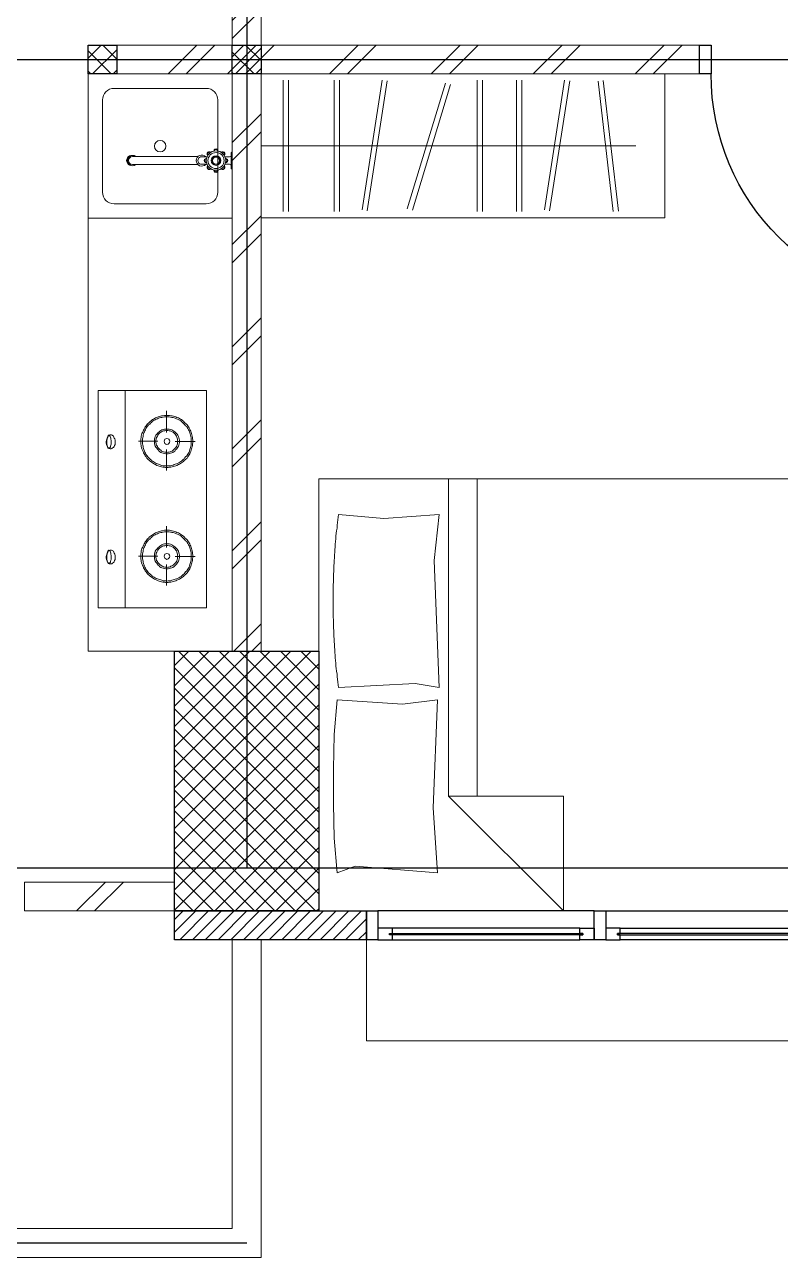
# Model space of a CAD drawing. Header units: millimetres. Extents: x -324 to 75, y -297 to 70.
# Drawn here: x -79.676 to -77.056, y 39.425 to 43.696 of the extents above; entities that cross this region are included whole.
import ezdxf

# ---------------------------------------------------------------- set-up
doc = ezdxf.new("R2010")
doc.units = ezdxf.units.MM
doc.layers.get('defpoints').update_dxf_attribs({"color": 1})
for name, color, linetype, lineweight in [('ars', 11, 'Continuous', 0), ('KOL', 1, 'Continuous', 30), ('KOLOM', 4, 'Continuous', 9), ('lan', 7, 'Continuous', 15), ('SANITAIR', 15, 'Continuous', 9), ('tem', 5, 'Continuous', 20)]:
    doc.layers.add(name, color=color, linetype=linetype, lineweight=lineweight)
doc.layers.add('as', color=1, linetype='Continuous', plot=False)
doc.layers.add('Kusen', color=30, linetype='Continuous')

# ---------------------------------------------------------------- blocks, each defined once
blk = doc.blocks.new('T. J1')
at = {"layer": 'Kusen'}
for p, q in [((-0.7188, 0.1), (-0.0688, 0.1)), ((0.7212, 0.1), (0.0712, 0.1)), ((-0.0688, 0.06), (-0.7188, 0.06)), ((0.0712, 0.06), (0.7212, 0.06)), ((-0.0188, 0), (-0.7688, 0)), ((0.0212, 0), (0.7712, 0))]:
    blk.add_line(p, q, dxfattribs=at)
for points in [[(-0.8088, 0), (-0.7688, 0), (-0.7688, 0.1), (-0.8088, 0.1)], [(-0.0188, 0), (0.0212, 0), (0.0212, 0.1), (-0.0188, 0.1)], [(0.8112, 0), (0.7712, 0), (0.7712, 0.1), (0.8112, 0.1)]]:
    blk.add_lwpolyline(points, close=True, dxfattribs=at)
for points in [[(-0.7188, 0.0775), (-0.7188, 0.06), (-0.7688, 0.06), (-0.7688, 0.1), (-0.7188, 0.1), (-0.7188, 0.0825), (-0.7288, 0.0825), (-0.7288, 0.0775), (-0.7188, 0.0775)], [(-0.0688, 0.0775), (-0.0688, 0.06), (-0.0188, 0.06), (-0.0188, 0.1), (-0.0688, 0.1), (-0.0688, 0.0825), (-0.0588, 0.0825), (-0.0588, 0.0775), (-0.0688, 0.0775)], [(0.0712, 0.0775), (0.0712, 0.06), (0.0212, 0.06), (0.0212, 0.1), (0.0712, 0.1), (0.0712, 0.0825), (0.0612, 0.0825), (0.0612, 0.0775), (0.0712, 0.0775)], [(0.7212, 0.0775), (0.7212, 0.06), (0.7712, 0.06), (0.7712, 0.1), (0.7212, 0.1), (0.7212, 0.0825), (0.7312, 0.0825), (0.7312, 0.0775), (0.7212, 0.0775)]]:
    blk.add_lwpolyline(points, dxfattribs=at)
at = {"layer": 'Kusen', "color": 141}
for points in [[(-0.7288, 0.0775), (-0.0588, 0.0775), (-0.0588, 0.0825), (-0.7288, 0.0825)], [(0.7312, 0.0775), (0.0612, 0.0775), (0.0612, 0.0825), (0.7312, 0.0825)]]:
    blk.add_lwpolyline(points, close=True, dxfattribs=at)
blk = doc.blocks.new('P.80')
at = {"layer": 'Kusen'}
for points in [[(-69.8094, -74.8368), (-69.7694, -74.8368), (-69.7694, -74.0368), (-69.8094, -74.0368)], [(-70.6094, -74.9368), (-70.5694, -74.9368), (-70.5694, -74.8368), (-70.6094, -74.8368)], [(-69.7694, -74.9368), (-69.7294, -74.9368), (-69.7294, -74.8368), (-69.7694, -74.8368)]]:
    blk.add_lwpolyline(points, close=True, dxfattribs=at)
blk.add_arc((-69.7694, -74.8368), 0.8, 90, 180, dxfattribs=at)
blk = doc.blocks.new('BED1')
at = {"color": 0, "linetype": 'Continuous'}
for points in [[(1.9976, 0), (1.9976, 1.4976), (0, 1.4976), (0, 0), (1.9976, 0)], [(1.5484, 1.0993), (1.1489, 1.0993), (1.1489, 1.4976), (1.5484, 1.0993)], [(1.9346, 1.3656), (1.9443, 1.2458), (1.9467, 1.1259), (1.9467, 1.0061), (1.9443, 0.8862), (1.9346, 0.7663), (1.707, 0.7809), (1.586, 0.7663), (1.6017, 1.1404), (1.586, 1.3656), (1.8717, 1.3426), (1.9346, 1.3656)], [(1.4492, 1.0993), (1.4492, 0)], [(1.5484, 1.0993), (1.5484, 0)], [(1.9298, 0.1235), (1.7724, 0.138), (1.5799, 0.1235), (1.5981, 0.2833), (1.5799, 0.7228), (1.6634, 0.7094), (1.9298, 0.7228)], [(1.9298, 0.1235), (1.931, 0.1332), (1.9322, 0.1429), (1.9334, 0.1513), (1.9346, 0.161), (1.9346, 0.1707), (1.9358, 0.1804), (1.937, 0.1889), (1.9383, 0.1985), (1.9383, 0.2082), (1.9395, 0.2179), (1.9407, 0.2264), (1.9407, 0.2361), (1.9419, 0.2458), (1.9419, 0.2542), (1.9431, 0.2639), (1.9431, 0.2736), (1.9443, 0.2833), (1.9443, 0.2918), (1.9455, 0.3015), (1.9455, 0.3111), (1.9455, 0.3208), (1.9467, 0.3293), (1.9467, 0.339), (1.9467, 0.3487), (1.9467, 0.3584), (1.9479, 0.3668), (1.9479, 0.3765), (1.9479, 0.3862), (1.9479, 0.3959), (1.9479, 0.4044), (1.9479, 0.414), (1.9479, 0.4237), (1.9479, 0.4334), (1.9479, 0.4419), (1.9479, 0.4516), (1.9479, 0.4613), (1.9479, 0.4709), (1.9479, 0.4794), (1.9467, 0.4891), (1.9467, 0.4988), (1.9467, 0.5085), (1.9467, 0.5169), (1.9455, 0.5266), (1.9455, 0.5363), (1.9455, 0.546), (1.9443, 0.5545), (1.9443, 0.5642), (1.9431, 0.5738), (1.9431, 0.5835), (1.9419, 0.592), (1.9419, 0.6017), (1.9407, 0.6114), (1.9407, 0.6199), (1.9395, 0.6295), (1.9383, 0.6392), (1.9383, 0.6489), (1.937, 0.6574), (1.9358, 0.6671), (1.9346, 0.6768), (1.9346, 0.6864), (1.9334, 0.6949), (1.9322, 0.7046), (1.931, 0.7143), (1.9298, 0.7228)]]:
    blk.add_lwpolyline(points, dxfattribs=at)
blk = doc.blocks.new('LEMARI1')
for points in [[(0.6998, 0.4988), (-0.6998, 0.4988)], [(-0.6998, 0), (0.6998, 0), (0.6998, 0.4988), (-0.6998, 0.4988), (-0.6998, 0)], [(-0.5387, 0.4758), (-0.4855, 0.023)], [(-0.4685, 0.0254), (-0.5206, 0.477)], [(-0.3002, 0.4746), (-0.3705, 0.0242)], [(-0.3523, 0.0218), (-0.2821, 0.4709)], [(-0.2034, 0.477), (-0.2034, 0.0218)], [(-0.1852, 0.0218), (-0.1852, 0.477)], [(-0.0678, 0.477), (-0.0678, 0.0218)], [(-0.0496, 0.0218), (-0.0496, 0.477)], [(0.1755, 0.4722), (0.0436, 0.0363)], [(0.3317, 0.4746), (0.2627, 0.0242)], [(0.2797, 0.0218), (0.3499, 0.4709)], [(0.4286, 0.477), (0.4286, 0.0218)], [(0.4467, 0.0218), (0.4467, 0.477)], [(0.6053, 0.477), (0.6053, 0.0218)], [(0.6235, 0.0218), (0.6235, 0.477)], [(0.0605, 0.0315), (0.1937, 0.4673)], [(0.6998, 0.2494), (-0.5993, 0.2494)]]:
    blk.add_lwpolyline(points)
blk = doc.blocks.new('K 10.10')
at = {"layer": 'ars'}
h = blk.add_hatch(dxfattribs=at)
h.set_pattern_fill('_USER', color=256, scale=0.05, angle=45, double=1, pattern_type=0)
h.set_pattern_definition([(45, (0, 0), (-0.035355339, 0.035355339), []), (135, (0, 0), (-0.035355339, -0.035355339), [])])
h.paths.add_polyline_path([(1560.5383, 1380.4069), (1560.6383, 1380.4069), (1560.6383, 1380.5069), (1560.5383, 1380.5069)])
at = {"layer": 'KOL'}
blk.add_lwpolyline([(1560.5383, 1380.4069), (1560.6383, 1380.4069), (1560.6383, 1380.5069), (1560.5383, 1380.5069)], close=True, dxfattribs=at)
blk = doc.blocks.new('typikal-1a')
at = {"layer": 'as'}
blk.add_line((0, 2.8), (6.2, 2.8), dxfattribs=at)
at = {"layer": 'tem'}
for points in [[(0.05, 2.85), (-0.05, 2.85), (-0.05, 5.45), (0.05, 5.45)], [(1.57, 2.75), (0.05, 2.75), (0.05, 2.85), (1.57, 2.85)], [(0.05, 2.75), (-0.05, 2.75), (-0.05, 0.75), (0.05, 0.75)]]:
    blk.add_lwpolyline(points, close=True, dxfattribs=at)
at = {"layer": 'ars', "rotation": 180}
for name, p in [('LEMARI1', (0.7498, 2.75)), ('BED1', (2.2476, 1.3476))]:
    blk.add_blockref(name, p, dxfattribs=at)
at = {"layer": 'KOLOM', "extrusion": (0, 0, -1), "zscale": -1}
blk.add_blockref('K 10.10', (-1560.5883, -1377.6569), dxfattribs=at)
at = {"layer": 'Kusen', "xscale": -1, "rotation": 180}
for name, p in [('P.80', (72.1794, -72.0868)), ('T. J1', (1.2238, -0.15))]:
    blk.add_blockref(name, p, dxfattribs=at)
blk = doc.blocks.new("k2'")
at = {"layer": 'ars'}
h = blk.add_hatch(dxfattribs=at)
h.set_pattern_fill('_USER', color=256, scale=0.05, angle=45, double=1, pattern_type=0)
h.set_pattern_definition([(45, (0, -4.95), (-0.03535534, 0.03535534), []), (135, (0, -4.95), (-0.03535534, -0.03535534), [])])
h.paths.add_polyline_path([(-0.25, -0.45), (0.25, -0.45), (0.25, 0.45), (-0.25, 0.45)])
at = {"layer": 'KOL'}
blk.add_lwpolyline([(-0.25, -0.45), (0.25, -0.45), (0.25, 0.45), (-0.25, 0.45)], close=True, dxfattribs=at)
blk = doc.blocks.new('KRAN DPR ATAS')
for p, q in [((-0.0289, 0), (0.0289, 0)), ((-0.0289, 0), (-0.0289, -0.0021)), ((0.0289, 0), (0.0289, -0.0021)), ((-0.0275, -0.0035), (0.0275, -0.0035)), ((-0.0127, -0.0092), (-0.0127, -0.0252)), ((0.0127, -0.0092), (0.0127, -0.0252)), ((-0.014, -0.1188), (-0.014, -0.3457)), ((-0.0127, -0.0877), (-0.0127, -0.1101)), ((0.0127, -0.0877), (0.0127, -0.1101)), ((0.014, -0.1188), (0.014, -0.3457))]:
    blk.add_line(p, q)
for radius in [0.0338, 0.0279, 0.0166, 0.0138, 0.0123]:
    blk.add_circle((0, -0.0564), radius)
for centre, radius, start, end in [((-0.0239, -0.0326), 0.00706, 39.002, 230.998), ((-0.0222, -0.0342), 0.00706, 58.1189, 211.8811), ((-0.0275, -0.0021), 0.00141, 180, 270), ((-0.0183, -0.0092), 0.00564, 0, 90), ((-0.0009, -0.0214), 0.00884, 254.902, 254.902), ((0, -0.0227), 0.00706, 354.002, 185.998), ((0, -0.025), 0.00706, 13.1189, 166.8811), ((0.0183, -0.0092), 0.00564, 90, 180), ((0.0239, -0.0326), 0.00706, 309.002, 140.998), ((0.0222, -0.0342), 0.00706, 328.1189, 121.8811), ((0.0275, -0.0021), 0.00141, 270, 0), ((-0.0338, -0.0564), 0.00706, 84.002, 275.998), ((-0.0315, -0.0564), 0.00706, 103.1189, 256.8811), ((-0.0239, -0.0803), 0.00706, 129.002, 320.998), ((-0.0222, -0.0787), 0.00706, 148.1189, 301.8811), ((0.0239, -0.0803), 0.00706, 219.002, 50.998), ((0.0222, -0.0787), 0.00706, 238.1189, 31.8811), ((0.0338, -0.0564), 0.00706, 264.002, 95.998), ((0.0315, -0.0564), 0.00706, 283.1189, 76.8811), ((0, -0.1058), 0.0191, 134.711, 45.289), ((0, -0.1058), 0.0134, 198.6717, 270), ((0, -0.0902), 0.00706, 174.002, 5.998), ((0, -0.0879), 0.00706, 193.1189, 346.8811), ((0, -0.1058), 0.0134, 270, 341.3283), ((0, -0.3457), 0.0178, 141.8277, 38.1723), ((0, -0.3484), 0.0178, 175.6641, 4.3359), ((0, -0.3457), 0.014, 180, 0)]:
    blk.add_arc(centre, radius, start, end)
blk = doc.blocks.new('KOMPOR')
for points in [[(0, 0.3765), (0, -0.3765)], [(0.0944, 0.3765), (0, 0.3765)], [(0.3765, 0.3765), (0.0944, 0.3765)], [(0.0944, 0.3765), (0.0944, -0.3765)], [(0.3765, -0.3765), (0.3765, 0.3765)], [(0.2373, 0.3063), (0.2373, 0.2312)], [(0.2385, 0.2906), (0.2337, 0.2906), (0.23, 0.2906), (0.2252, 0.2893), (0.2203, 0.2893), (0.2167, 0.2881), (0.2119, 0.2869), (0.2082, 0.2857), (0.2034, 0.2833), (0.1998, 0.2821), (0.1961, 0.2797), (0.1925, 0.2772), (0.1889, 0.276), (0.1852, 0.2724), (0.1816, 0.27), (0.178, 0.2676), (0.1755, 0.2639), (0.1719, 0.2615), (0.1695, 0.2579), (0.1671, 0.2542), (0.1634, 0.2506), (0.1622, 0.247), (0.1598, 0.2433), (0.1574, 0.2397), (0.1562, 0.2361), (0.1538, 0.2312), (0.1525, 0.2276), (0.1513, 0.2228), (0.1501, 0.2191), (0.1501, 0.2143), (0.1489, 0.2094), (0.1489, 0.2058), (0.1489, 0.201), (0.1489, 0.1961), (0.1489, 0.1913), (0.1501, 0.1864), (0.1501, 0.1828), (0.1513, 0.178), (0.1525, 0.1743), (0.1538, 0.1695), (0.1562, 0.1659), (0.1574, 0.161), (0.1598, 0.1574), (0.1622, 0.1538), (0.1634, 0.1501), (0.1671, 0.1465), (0.1695, 0.1429), (0.1719, 0.1404), (0.1755, 0.1368), (0.178, 0.1344), (0.1816, 0.1308), (0.1852, 0.1283), (0.1889, 0.1259), (0.1925, 0.1235), (0.1961, 0.1211), (0.1998, 0.1199), (0.2034, 0.1174), (0.2082, 0.1162), (0.2119, 0.115), (0.2167, 0.1138), (0.2203, 0.1126), (0.2252, 0.1114), (0.23, 0.1114), (0.2337, 0.1102), (0.2385, 0.1102), (0.2433, 0.1102), (0.2482, 0.1114), (0.253, 0.1114), (0.2567, 0.1126), (0.2615, 0.1138), (0.2651, 0.115), (0.27, 0.1162), (0.2736, 0.1174), (0.2785, 0.1199), (0.2821, 0.1211), (0.2857, 0.1235), (0.2893, 0.1259), (0.293, 0.1283), (0.2966, 0.1308), (0.299, 0.1344), (0.3027, 0.1368), (0.3051, 0.1404), (0.3087, 0.1429), (0.3111, 0.1465), (0.3136, 0.1501), (0.316, 0.1538), (0.3184, 0.1574), (0.3196, 0.161), (0.322, 0.1659), (0.3232, 0.1695), (0.3245, 0.1743), (0.3257, 0.178), (0.3269, 0.1828), (0.3281, 0.1864), (0.3281, 0.1913), (0.3293, 0.1961), (0.3293, 0.201), (0.3293, 0.2058), (0.3281, 0.2094), (0.3281, 0.2143), (0.3269, 0.2191), (0.3257, 0.2228), (0.3245, 0.2276), (0.3232, 0.2312), (0.322, 0.2361), (0.3196, 0.2397), (0.3184, 0.2433), (0.316, 0.247), (0.3136, 0.2506), (0.3111, 0.2542), (0.3087, 0.2579), (0.3051, 0.2615), (0.3027, 0.2639), (0.299, 0.2676), (0.2966, 0.27), (0.293, 0.2724), (0.2893, 0.276), (0.2857, 0.2772), (0.2821, 0.2797), (0.2785, 0.2821), (0.2736, 0.2833), (0.27, 0.2857), (0.2651, 0.2869), (0.2615, 0.2881), (0.2567, 0.2893), (0.253, 0.2893), (0.2482, 0.2906), (0.2433, 0.2906), (0.2385, 0.2906)], [(0.2385, 0.2857), (0.2349, 0.2857), (0.23, 0.2857), (0.2264, 0.2845), (0.2215, 0.2833), (0.2179, 0.2833), (0.2131, 0.2821), (0.2094, 0.2809), (0.2058, 0.2785), (0.2022, 0.2772), (0.1985, 0.2748), (0.1949, 0.2736), (0.1913, 0.2712), (0.1877, 0.2688), (0.1852, 0.2663), (0.1816, 0.2639), (0.1792, 0.2603), (0.1755, 0.2579), (0.1731, 0.2542), (0.1707, 0.2518), (0.1683, 0.2482), (0.1659, 0.2446), (0.1646, 0.2409), (0.1622, 0.2373), (0.161, 0.2337), (0.1586, 0.23), (0.1574, 0.2264), (0.1562, 0.2215), (0.1562, 0.2179), (0.155, 0.2131), (0.1538, 0.2094), (0.1538, 0.2046), (0.1538, 0.201), (0.1538, 0.1961), (0.1538, 0.1925), (0.155, 0.1877), (0.1562, 0.184), (0.1562, 0.1792), (0.1574, 0.1755), (0.1586, 0.1719), (0.161, 0.1671), (0.1622, 0.1634), (0.1646, 0.1598), (0.1659, 0.1562), (0.1683, 0.1525), (0.1707, 0.1501), (0.1731, 0.1465), (0.1755, 0.1441), (0.1792, 0.1404), (0.1816, 0.138), (0.1852, 0.1356), (0.1877, 0.132), (0.1913, 0.1308), (0.1949, 0.1283), (0.1985, 0.1259), (0.2022, 0.1235), (0.2058, 0.1223), (0.2094, 0.1211), (0.2131, 0.1199), (0.2179, 0.1186), (0.2215, 0.1174), (0.2264, 0.1162), (0.23, 0.1162), (0.2349, 0.1162), (0.2385, 0.1162), (0.2433, 0.1162), (0.247, 0.1162), (0.2518, 0.1162), (0.2554, 0.1174), (0.2603, 0.1186), (0.2639, 0.1199), (0.2676, 0.1211), (0.2724, 0.1223), (0.276, 0.1235), (0.2797, 0.1259), (0.2833, 0.1283), (0.2869, 0.1308), (0.2893, 0.132), (0.293, 0.1356), (0.2954, 0.138), (0.299, 0.1404), (0.3015, 0.1441), (0.3039, 0.1465), (0.3075, 0.1501), (0.3087, 0.1525), (0.3111, 0.1562), (0.3136, 0.1598), (0.316, 0.1634), (0.3172, 0.1671), (0.3184, 0.1719), (0.3196, 0.1755), (0.3208, 0.1792), (0.322, 0.184), (0.3232, 0.1877), (0.3232, 0.1925), (0.3232, 0.1961), (0.3232, 0.201), (0.3232, 0.2046), (0.3232, 0.2094), (0.3232, 0.2131), (0.322, 0.2179), (0.3208, 0.2215), (0.3196, 0.2264), (0.3184, 0.23), (0.3172, 0.2337), (0.316, 0.2373), (0.3136, 0.2409), (0.3111, 0.2446), (0.3087, 0.2482), (0.3075, 0.2518), (0.3039, 0.2542), (0.3015, 0.2579), (0.299, 0.2603), (0.2954, 0.2639), (0.293, 0.2663), (0.2893, 0.2688), (0.2869, 0.2712), (0.2833, 0.2736), (0.2797, 0.2748), (0.276, 0.2772), (0.2724, 0.2785), (0.2676, 0.2809), (0.2639, 0.2821), (0.2603, 0.2833), (0.2554, 0.2833), (0.2518, 0.2845), (0.247, 0.2857), (0.2433, 0.2857), (0.2385, 0.2857)], [(0.0436, 0.2228), (0.0472, 0.2228), (0.0496, 0.2215), (0.0533, 0.2191), (0.0545, 0.2155), (0.0557, 0.2119), (0.0581, 0.2094), (0.0593, 0.2046), (0.0593, 0.1998), (0.0593, 0.1949), (0.0593, 0.1901), (0.0569, 0.1864), (0.0557, 0.1828), (0.0533, 0.1792), (0.0508, 0.178), (0.0484, 0.1755), (0.046, 0.1743), (0.0424, 0.1743), (0.04, 0.1755), (0.0375, 0.178), (0.0339, 0.1792), (0.0327, 0.1828), (0.0315, 0.1864), (0.0291, 0.1901), (0.0278, 0.1949), (0.0278, 0.1998), (0.0291, 0.2046), (0.0303, 0.2094), (0.0315, 0.2119), (0.0339, 0.2155), (0.0351, 0.2191), (0.0375, 0.2215), (0.0412, 0.2228), (0.0436, 0.2228)], [(0.0375, 0.2215), (0.04, 0.2215), (0.04, 0.2203), (0.0424, 0.2179), (0.0436, 0.2155), (0.0448, 0.2119), (0.0448, 0.2082), (0.046, 0.2034), (0.046, 0.1998), (0.046, 0.1961), (0.046, 0.1913), (0.0448, 0.1877), (0.0436, 0.184), (0.0436, 0.1816), (0.0412, 0.178), (0.04, 0.1768), (0.0387, 0.1755), (0.0375, 0.1755), (0.0351, 0.1768), (0.0339, 0.178), (0.0327, 0.1816), (0.0315, 0.184), (0.0315, 0.1877), (0.0303, 0.1913), (0.0303, 0.1961), (0.0303, 0.1998), (0.0303, 0.2034), (0.0315, 0.2082), (0.0315, 0.2119), (0.0327, 0.2155), (0.0339, 0.2179), (0.0351, 0.2203), (0.0363, 0.2215), (0.0375, 0.2215)], [(0.2385, 0.2433), (0.2349, 0.2433), (0.23, 0.2433), (0.2264, 0.2421), (0.2215, 0.2409), (0.2179, 0.2385), (0.2143, 0.2361), (0.2119, 0.2337), (0.2082, 0.2312), (0.2058, 0.2276), (0.2034, 0.2252), (0.201, 0.2215), (0.1985, 0.2179), (0.1973, 0.2131), (0.1961, 0.2094), (0.1961, 0.2046), (0.1961, 0.201), (0.1961, 0.1961), (0.1961, 0.1925), (0.1973, 0.1877), (0.1985, 0.184), (0.201, 0.1804), (0.2034, 0.1768), (0.2058, 0.1731), (0.2082, 0.1707), (0.2119, 0.1671), (0.2143, 0.1646), (0.2179, 0.1622), (0.2215, 0.161), (0.2264, 0.1598), (0.23, 0.1586), (0.2349, 0.1574), (0.2385, 0.1574), (0.2433, 0.1574), (0.247, 0.1586), (0.2518, 0.1598), (0.2554, 0.161), (0.2591, 0.1622), (0.2627, 0.1646), (0.2663, 0.1671), (0.2688, 0.1707), (0.2724, 0.1731), (0.2748, 0.1768), (0.2772, 0.1804), (0.2785, 0.184), (0.2797, 0.1877), (0.2809, 0.1925), (0.2821, 0.1961), (0.2821, 0.201), (0.2821, 0.2046), (0.2809, 0.2094), (0.2797, 0.2131), (0.2785, 0.2179), (0.2772, 0.2215), (0.2748, 0.2252), (0.2724, 0.2276), (0.2688, 0.2312), (0.2663, 0.2337), (0.2627, 0.2361), (0.2591, 0.2385), (0.2554, 0.2409), (0.2518, 0.2421), (0.247, 0.2433), (0.2433, 0.2433), (0.2385, 0.2433)], [(0.2385, 0.2385), (0.2349, 0.2385), (0.2312, 0.2373), (0.2276, 0.2373), (0.224, 0.2361), (0.2203, 0.2337), (0.2179, 0.2324), (0.2143, 0.23), (0.2119, 0.2276), (0.2094, 0.2252), (0.207, 0.2215), (0.2058, 0.2191), (0.2034, 0.2155), (0.2022, 0.2119), (0.2022, 0.2082), (0.201, 0.2046), (0.201, 0.201), (0.201, 0.1973), (0.2022, 0.1925), (0.2022, 0.1889), (0.2034, 0.1864), (0.2058, 0.1828), (0.207, 0.1792), (0.2094, 0.1768), (0.2119, 0.1743), (0.2143, 0.1719), (0.2179, 0.1695), (0.2203, 0.1671), (0.224, 0.1659), (0.2276, 0.1646), (0.2312, 0.1634), (0.2349, 0.1634), (0.2385, 0.1622), (0.2421, 0.1634), (0.247, 0.1634), (0.2506, 0.1646), (0.253, 0.1659), (0.2567, 0.1671), (0.2603, 0.1695), (0.2627, 0.1719), (0.2651, 0.1743), (0.2676, 0.1768), (0.27, 0.1792), (0.2724, 0.1828), (0.2736, 0.1864), (0.2748, 0.1889), (0.276, 0.1925), (0.276, 0.1973), (0.2772, 0.201), (0.276, 0.2046), (0.276, 0.2082), (0.2748, 0.2119), (0.2736, 0.2155), (0.2724, 0.2191), (0.27, 0.2215), (0.2676, 0.2252), (0.2651, 0.2276), (0.2627, 0.23), (0.2603, 0.2324), (0.2567, 0.2337), (0.253, 0.2361), (0.2506, 0.2373), (0.247, 0.2373), (0.2421, 0.2385), (0.2385, 0.2385)], [(0.1404, 0.201), (0.207, 0.201)], [(0.2385, 0.2107), (0.2349, 0.2094), (0.2312, 0.2082), (0.23, 0.2046), (0.2288, 0.201), (0.23, 0.1961), (0.2312, 0.1937), (0.2349, 0.1913), (0.2385, 0.1901), (0.2433, 0.1913), (0.2458, 0.1937), (0.2482, 0.1961), (0.2494, 0.201), (0.2482, 0.2046), (0.2458, 0.2082), (0.2433, 0.2094), (0.2385, 0.2107)], [(0.2373, 0.0993), (0.2373, 0.1719)], [(0.3366, 0.1998), (0.2676, 0.1998)], [(0.2385, -0.1077), (0.2337, -0.1077), (0.23, -0.1077), (0.2252, -0.109), (0.2203, -0.109), (0.2167, -0.1102), (0.2119, -0.1114), (0.2082, -0.1126), (0.2034, -0.115), (0.1998, -0.1162), (0.1961, -0.1186), (0.1925, -0.1211), (0.1889, -0.1235), (0.1852, -0.1259), (0.1816, -0.1283), (0.178, -0.1308), (0.1755, -0.1344), (0.1719, -0.1368), (0.1695, -0.1404), (0.1671, -0.1441), (0.1634, -0.1477), (0.1622, -0.1513), (0.1598, -0.155), (0.1574, -0.1586), (0.1562, -0.1622), (0.1538, -0.1671), (0.1525, -0.1707), (0.1513, -0.1755), (0.1501, -0.1792), (0.1501, -0.184), (0.1489, -0.1889), (0.1489, -0.1925), (0.1489, -0.1973), (0.1489, -0.2022), (0.1489, -0.207), (0.1501, -0.2119), (0.1501, -0.2155), (0.1513, -0.2203), (0.1525, -0.224), (0.1538, -0.2288), (0.1562, -0.2324), (0.1574, -0.2373), (0.1598, -0.2409), (0.1622, -0.2446), (0.1634, -0.2482), (0.1671, -0.2518), (0.1695, -0.2554), (0.1719, -0.2579), (0.1755, -0.2615), (0.178, -0.2639), (0.1816, -0.2676), (0.1852, -0.27), (0.1889, -0.2724), (0.1925, -0.2748), (0.1961, -0.2772), (0.1998, -0.2785), (0.2034, -0.2809), (0.2082, -0.2821), (0.2119, -0.2833), (0.2167, -0.2845), (0.2203, -0.2857), (0.2252, -0.2869), (0.23, -0.2869), (0.2337, -0.2881), (0.2385, -0.2881), (0.2433, -0.2881), (0.2482, -0.2869), (0.253, -0.2869), (0.2567, -0.2857), (0.2615, -0.2845), (0.2651, -0.2833), (0.27, -0.2821), (0.2736, -0.2809), (0.2785, -0.2785), (0.2821, -0.2772), (0.2857, -0.2748), (0.2893, -0.2724), (0.293, -0.27), (0.2966, -0.2676), (0.299, -0.2639), (0.3027, -0.2615), (0.3051, -0.2579), (0.3087, -0.2554), (0.3111, -0.2518), (0.3136, -0.2482), (0.316, -0.2446), (0.3184, -0.2409), (0.3196, -0.2373), (0.322, -0.2324), (0.3232, -0.2288), (0.3245, -0.224), (0.3257, -0.2203), (0.3269, -0.2155), (0.3281, -0.2119), (0.3281, -0.207), (0.3293, -0.2022), (0.3293, -0.1973), (0.3293, -0.1925), (0.3281, -0.1889), (0.3281, -0.184), (0.3269, -0.1792), (0.3257, -0.1755), (0.3245, -0.1707), (0.3232, -0.1671), (0.322, -0.1622), (0.3196, -0.1586), (0.3184, -0.155), (0.316, -0.1513), (0.3136, -0.1477), (0.3111, -0.1441), (0.3087, -0.1404), (0.3051, -0.1368), (0.3027, -0.1344), (0.299, -0.1308), (0.2966, -0.1283), (0.293, -0.1259), (0.2893, -0.1235), (0.2857, -0.1211), (0.2821, -0.1186), (0.2785, -0.1162), (0.2736, -0.115), (0.27, -0.1126), (0.2651, -0.1114), (0.2615, -0.1102), (0.2567, -0.109), (0.253, -0.109), (0.2482, -0.1077), (0.2433, -0.1077), (0.2385, -0.1077)], [(0.2385, -0.1126), (0.2349, -0.1126), (0.23, -0.1126), (0.2264, -0.1138), (0.2215, -0.115), (0.2179, -0.115), (0.2131, -0.1162), (0.2094, -0.1174), (0.2058, -0.1199), (0.2022, -0.1211), (0.1985, -0.1235), (0.1949, -0.1247), (0.1913, -0.1271), (0.1877, -0.1295), (0.1852, -0.132), (0.1816, -0.1344), (0.1792, -0.138), (0.1755, -0.1404), (0.1731, -0.1441), (0.1707, -0.1465), (0.1683, -0.1501), (0.1659, -0.1538), (0.1646, -0.1574), (0.1622, -0.161), (0.161, -0.1646), (0.1586, -0.1683), (0.1574, -0.1719), (0.1562, -0.1768), (0.1562, -0.1804), (0.155, -0.1852), (0.1538, -0.1889), (0.1538, -0.1937), (0.1538, -0.1973), (0.1538, -0.2022), (0.1538, -0.2058), (0.155, -0.2107), (0.1562, -0.2143), (0.1562, -0.2191), (0.1574, -0.2228), (0.1586, -0.2264), (0.161, -0.2312), (0.1622, -0.2349), (0.1646, -0.2385), (0.1659, -0.2421), (0.1683, -0.2458), (0.1707, -0.2482), (0.1731, -0.2518), (0.1755, -0.2554), (0.1792, -0.2579), (0.1816, -0.2603), (0.1852, -0.2627), (0.1877, -0.2663), (0.1913, -0.2688), (0.1949, -0.27), (0.1985, -0.2724), (0.2022, -0.2748), (0.2058, -0.276), (0.2094, -0.2772), (0.2131, -0.2785), (0.2179, -0.2797), (0.2215, -0.2809), (0.2264, -0.2821), (0.23, -0.2821), (0.2349, -0.2821), (0.2385, -0.2833), (0.2433, -0.2821), (0.247, -0.2821), (0.2518, -0.2821), (0.2554, -0.2809), (0.2603, -0.2797), (0.2639, -0.2785), (0.2676, -0.2772), (0.2724, -0.276), (0.276, -0.2748), (0.2797, -0.2724), (0.2833, -0.27), (0.2869, -0.2688), (0.2893, -0.2663), (0.293, -0.2627), (0.2954, -0.2603), (0.299, -0.2579), (0.3015, -0.2554), (0.3039, -0.2518), (0.3075, -0.2482), (0.3087, -0.2458), (0.3111, -0.2421), (0.3136, -0.2385), (0.316, -0.2349), (0.3172, -0.2312), (0.3184, -0.2264), (0.3196, -0.2228), (0.3208, -0.2191), (0.322, -0.2143), (0.3232, -0.2107), (0.3232, -0.2058), (0.3232, -0.2022), (0.3232, -0.1973), (0.3232, -0.1937), (0.3232, -0.1889), (0.3232, -0.1852), (0.322, -0.1804), (0.3208, -0.1768), (0.3196, -0.1719), (0.3184, -0.1683), (0.3172, -0.1646), (0.316, -0.161), (0.3136, -0.1574), (0.3111, -0.1538), (0.3087, -0.1501), (0.3075, -0.1465), (0.3039, -0.1441), (0.3015, -0.1404), (0.299, -0.138), (0.2954, -0.1344), (0.293, -0.132), (0.2893, -0.1295), (0.2869, -0.1271), (0.2833, -0.1247), (0.2797, -0.1235), (0.276, -0.1211), (0.2724, -0.1199), (0.2676, -0.1174), (0.2639, -0.1162), (0.2603, -0.115), (0.2554, -0.115), (0.2518, -0.1138), (0.247, -0.1126), (0.2433, -0.1126), (0.2385, -0.1126)], [(0.2373, -0.0932), (0.2373, -0.1671)], [(0.2385, -0.155), (0.2349, -0.155), (0.23, -0.155), (0.2264, -0.1562), (0.2215, -0.1574), (0.2179, -0.1598), (0.2143, -0.1622), (0.2119, -0.1646), (0.2082, -0.1671), (0.2058, -0.1707), (0.2034, -0.1731), (0.201, -0.1768), (0.1985, -0.1804), (0.1973, -0.1852), (0.1961, -0.1889), (0.1961, -0.1937), (0.1961, -0.1973), (0.1961, -0.2022), (0.1961, -0.207), (0.1973, -0.2107), (0.1985, -0.2143), (0.201, -0.2179), (0.2034, -0.2215), (0.2058, -0.2252), (0.2082, -0.2288), (0.2119, -0.2312), (0.2143, -0.2337), (0.2179, -0.2361), (0.2215, -0.2373), (0.2264, -0.2385), (0.23, -0.2397), (0.2349, -0.2409), (0.2385, -0.2409), (0.2433, -0.2409), (0.247, -0.2397), (0.2518, -0.2385), (0.2554, -0.2373), (0.2591, -0.2361), (0.2627, -0.2337), (0.2663, -0.2312), (0.2688, -0.2288), (0.2724, -0.2252), (0.2748, -0.2215), (0.2772, -0.2179), (0.2785, -0.2143), (0.2797, -0.2107), (0.2809, -0.207), (0.2821, -0.2022), (0.2821, -0.1973), (0.2821, -0.1937), (0.2809, -0.1889), (0.2797, -0.1852), (0.2785, -0.1804), (0.2772, -0.1768), (0.2748, -0.1731), (0.2724, -0.1707), (0.2688, -0.1671), (0.2663, -0.1646), (0.2627, -0.1622), (0.2591, -0.1598), (0.2554, -0.1574), (0.2518, -0.1562), (0.247, -0.155), (0.2433, -0.155), (0.2385, -0.155)], [(0.2385, -0.1598), (0.2349, -0.1598), (0.2312, -0.161), (0.2276, -0.161), (0.224, -0.1622), (0.2203, -0.1646), (0.2179, -0.1659), (0.2143, -0.1683), (0.2119, -0.1707), (0.2094, -0.1731), (0.207, -0.1768), (0.2058, -0.1792), (0.2034, -0.1828), (0.2022, -0.1864), (0.2022, -0.1901), (0.201, -0.1937), (0.201, -0.1973), (0.201, -0.2022), (0.2022, -0.2058), (0.2022, -0.2094), (0.2034, -0.2131), (0.2058, -0.2155), (0.207, -0.2191), (0.2094, -0.2215), (0.2119, -0.224), (0.2143, -0.2264), (0.2179, -0.2288), (0.2203, -0.2312), (0.224, -0.2324), (0.2276, -0.2337), (0.2312, -0.2349), (0.2349, -0.2349), (0.2385, -0.2361), (0.2421, -0.2349), (0.247, -0.2349), (0.2506, -0.2337), (0.253, -0.2324), (0.2567, -0.2312), (0.2603, -0.2288), (0.2627, -0.2264), (0.2651, -0.224), (0.2676, -0.2215), (0.27, -0.2191), (0.2724, -0.2155), (0.2736, -0.2131), (0.2748, -0.2094), (0.276, -0.2058), (0.276, -0.2022), (0.2772, -0.1973), (0.276, -0.1937), (0.276, -0.1901), (0.2748, -0.1864), (0.2736, -0.1828), (0.2724, -0.1792), (0.27, -0.1768), (0.2676, -0.1731), (0.2651, -0.1707), (0.2627, -0.1683), (0.2603, -0.1659), (0.2567, -0.1646), (0.253, -0.1622), (0.2506, -0.161), (0.247, -0.161), (0.2421, -0.1598), (0.2385, -0.1598)], [(0.0436, -0.1768), (0.0472, -0.1768), (0.0496, -0.178), (0.0533, -0.1804), (0.0545, -0.1828), (0.0557, -0.1864), (0.0581, -0.1901), (0.0593, -0.1949), (0.0593, -0.1985), (0.0593, -0.2034), (0.0593, -0.2082), (0.0569, -0.2119), (0.0557, -0.2167), (0.0533, -0.2191), (0.0508, -0.2215), (0.0484, -0.224), (0.046, -0.224), (0.0424, -0.224), (0.04, -0.224), (0.0375, -0.2215), (0.0339, -0.2191), (0.0327, -0.2167), (0.0315, -0.2119), (0.0291, -0.2082), (0.0278, -0.2034), (0.0278, -0.1985), (0.0291, -0.1949), (0.0303, -0.1901), (0.0315, -0.1864), (0.0339, -0.1828), (0.0351, -0.1804), (0.0375, -0.178), (0.0412, -0.1768), (0.0436, -0.1768)], [(0.0375, -0.1768), (0.04, -0.178), (0.04, -0.1792), (0.0424, -0.1804), (0.0436, -0.1828), (0.0448, -0.1864), (0.0448, -0.1901), (0.046, -0.1949), (0.046, -0.1985), (0.046, -0.2034), (0.046, -0.2082), (0.0448, -0.2107), (0.0436, -0.2155), (0.0436, -0.2179), (0.0412, -0.2203), (0.04, -0.2228), (0.0387, -0.2228), (0.0375, -0.2228), (0.0351, -0.2228), (0.0339, -0.2203), (0.0327, -0.2179), (0.0315, -0.2155), (0.0315, -0.2107), (0.0303, -0.2082), (0.0303, -0.2034), (0.0303, -0.1985), (0.0303, -0.1949), (0.0315, -0.1901), (0.0315, -0.1864), (0.0327, -0.1828), (0.0339, -0.1804), (0.0351, -0.1792), (0.0363, -0.178), (0.0375, -0.1768)], [(0.1404, -0.1973), (0.207, -0.1973)], [(0.2385, -0.1877), (0.2349, -0.1889), (0.2312, -0.1901), (0.23, -0.1937), (0.2288, -0.1973), (0.23, -0.2022), (0.2312, -0.2046), (0.2349, -0.207), (0.2385, -0.2082), (0.2433, -0.207), (0.2458, -0.2046), (0.2482, -0.2022), (0.2494, -0.1973), (0.2482, -0.1937), (0.2458, -0.1901), (0.2433, -0.1889), (0.2385, -0.1877)], [(0.3366, -0.1985), (0.2676, -0.1985)], [(0.2373, -0.299), (0.2373, -0.2264)], [(0.0944, -0.3765), (0, -0.3765)], [(0.0944, -0.3765), (0.3765, -0.3765)]]:
    blk.add_lwpolyline(points)
blk = doc.blocks.new('A-2')
at = {"layer": 'ars'}
h = blk.add_hatch(dxfattribs=at)
h.set_pattern_fill('TEMBOK', color=256, scale=0.25)
h.set_pattern_definition([(45, (8.1428, -4.9551), (-0.1767767, 0.1767767), []), (45, (8.2053, -4.9551), (-0.1767767, 0.1767767), [])])
h.paths.add_polyline_path([(-26.24, 46.9695), (-26.34, 46.9695), (-26.34, 45.8695), (-26.24, 45.8695)])
h = blk.add_hatch(dxfattribs=at)
h.set_pattern_fill('TEMBOK', color=256, scale=0.25)
h.set_pattern_definition([(45, (9.0228, -0.8551), (-0.1767767, 0.1767767), []), (45, (9.0853, -0.8551), (-0.1767767, 0.1767767), [])])
h.paths.add_polyline_path([(-26.74, 45.8695), (-26.34, 45.8695), (-26.34, 45.7695), (-26.74, 45.7695)])
h = blk.add_hatch(dxfattribs=at)
h.set_pattern_fill('TEMBOK', color=256, scale=0.25)
h.set_pattern_definition([(45, (10.6428, -0.8551), (-0.1767767, 0.1767767), []), (45, (10.7053, -0.8551), (-0.1767767, 0.1767767), [])])
h.paths.add_polyline_path([(-26.44, 45.8695), (-24.72, 45.8695), (-24.72, 45.7695), (-26.44, 45.7695)])
h = blk.add_hatch(dxfattribs=at)
h.set_pattern_fill('TEMBOK', color=256, scale=0.25)
h.set_pattern_definition([(45, (-26.29, 0.49455), (-0.1767767, 0.1767767), []), (45, (-26.2275, 0.49455), (-0.1767767, 0.1767767), [])])
h.paths.add_polyline_path([(-26.24, 45.7695), (-26.34, 45.7695), (-26.34, 43.7695), (-26.24, 43.7695)])
h = blk.add_hatch(dxfattribs=at)
h.set_pattern_fill('TEMBOK', color=256, scale=0.25)
h.set_pattern_definition([(45, (14.4828, 39.1449), (-0.1767767, 0.1767767), []), (45, (14.5453, 39.1449), (-0.1767767, 0.1767767), [])])
h.paths.add_polyline_path([(-26.54, 42.9695), (-27.06, 42.9695), (-27.06, 42.8695), (-26.54, 42.8695)])
h = blk.add_hatch(dxfattribs=at)
h.set_pattern_fill('ANSI31', color=256, scale=0.25, angle=180, style=0)
h.set_pattern_definition([(225, (-511.968732, 382.94913), (0.0220970869, -0.0220970869), [])])
h.paths.add_polyline_path([(-26.54, 42.8695), (-25.875, 42.8695), (-25.875, 42.7695), (-26.54, 42.7695)])
h = blk.add_hatch(dxfattribs=at)
h.set_pattern_fill('ANSI31', color=256, scale=0.25, angle=180, style=0)
h.set_pattern_definition([(225, (-511.968732, 382.94913), (0.0220970869, -0.0220970869), [])])
h.paths.add_polyline_path([(-26.54, 42.8695), (-25.875, 42.8695), (-25.875, 42.7695), (-26.54, 42.7695)])
at = {"layer": 'as'}
for p, q in [((-26.29, 56.1195), (-26.29, 43.0195)), ((-32.49, 45.8195), (-26.29, 45.8195)), ((-32.49, 43.0195), (41.91, 43.0195)), ((-27.89, 41.7195), (-26.29, 41.7195))]:
    blk.add_line(p, q, dxfattribs=at)
at = {"layer": 'KOL'}
blk.add_lwpolyline([(-26.54, 42.8695), (-25.875, 42.8695), (-25.875, 42.7695), (-26.54, 42.7695)], close=True, dxfattribs=at)
blk.add_lwpolyline([(-26.54, 42.8695), (-25.875, 42.8695), (-25.875, 42.7695), (-26.54, 42.7695)], close=True, dxfattribs=at)
at = {"layer": 'lan'}
for p, q in [((-26.34, 42.7695), (-26.34, 41.7695)), ((-26.24, 42.7695), (-26.24, 41.6695)), ((-25.875, 42.7695), (-25.875, 42.4195)), ((-24.255, 42.4195), (-25.875, 42.4195)), ((-27.84, 41.7695), (-26.34, 41.7695)), ((-27.94, 41.6695), (-26.24, 41.6695))]:
    blk.add_line(p, q, dxfattribs=at)
at = {"layer": 'SANITAIR'}
blk.add_lwpolyline([(-26.84, 45.7695), (-26.34, 45.7695), (-26.34, 45.2695), (-26.84, 45.2695)], close=True, dxfattribs=at)
blk.add_lwpolyline([(-26.4301, 45.3195), (-26.7501, 45.3195, -0.414214), (-26.7901, 45.3595), (-26.7901, 45.6795, -0.414214), (-26.7501, 45.7195), (-26.4301, 45.7195, -0.414214), (-26.3901, 45.6795), (-26.3901, 45.3595, -0.414214)], format="xyb", close=True, dxfattribs=at)
blk.add_circle((-26.5901, 45.5195), 0.02, dxfattribs=at)
at = {"layer": 'tem'}
for p, q in [((-26.84, 45.7695), (-26.84, 43.7695)), ((-26.84, 43.7695), (-26.54, 43.7695))]:
    blk.add_line(p, q, dxfattribs=at)
for points in [[(-26.34, 45.7695), (-26.74, 45.7695), (-26.74, 45.8695), (-26.34, 45.8695)], [(-27.06, 42.9695), (-26.54, 42.9695), (-26.54, 42.8695), (-27.06, 42.8695)]]:
    blk.add_lwpolyline(points, close=True, dxfattribs=at)
at = {"layer": 'KOL', "xscale": -1, "rotation": 180}
blk.add_blockref("k2'", (-26.29, 43.3195), dxfattribs=at)
blk.add_blockref("k2'", (-26.29, 43.3195), dxfattribs=at)
at = {"layer": 'KOLOM', "extrusion": (0, 0, -1), "zscale": -1}
blk.add_blockref('K 10.10', (-1533.7983, -1334.6373), dxfattribs=at)
at = {"layer": 'lan'}
blk.add_blockref('typikal-1a', (-26.29, 43.0195), dxfattribs=at)
at = {"layer": 'SANITAIR', "extrusion": (0, 0, -1), "xscale": -1, "zscale": -1, "rotation": 90}
blk.add_blockref('KRAN DPR ATAS', (26.3401, 45.4695), dxfattribs=at)
at = {"layer": 'SANITAIR'}
blk.add_blockref('KOMPOR', (-26.8056, 44.2961), dxfattribs=at)

msp = doc.modelspace()

# ---------------------------------------------------------------- block references
at = {"layer": 'defpoints'}
msp.add_blockref('A-2', (-52.6163, -2.2441), dxfattribs=at)

doc.saveas('drawing.dxf')
